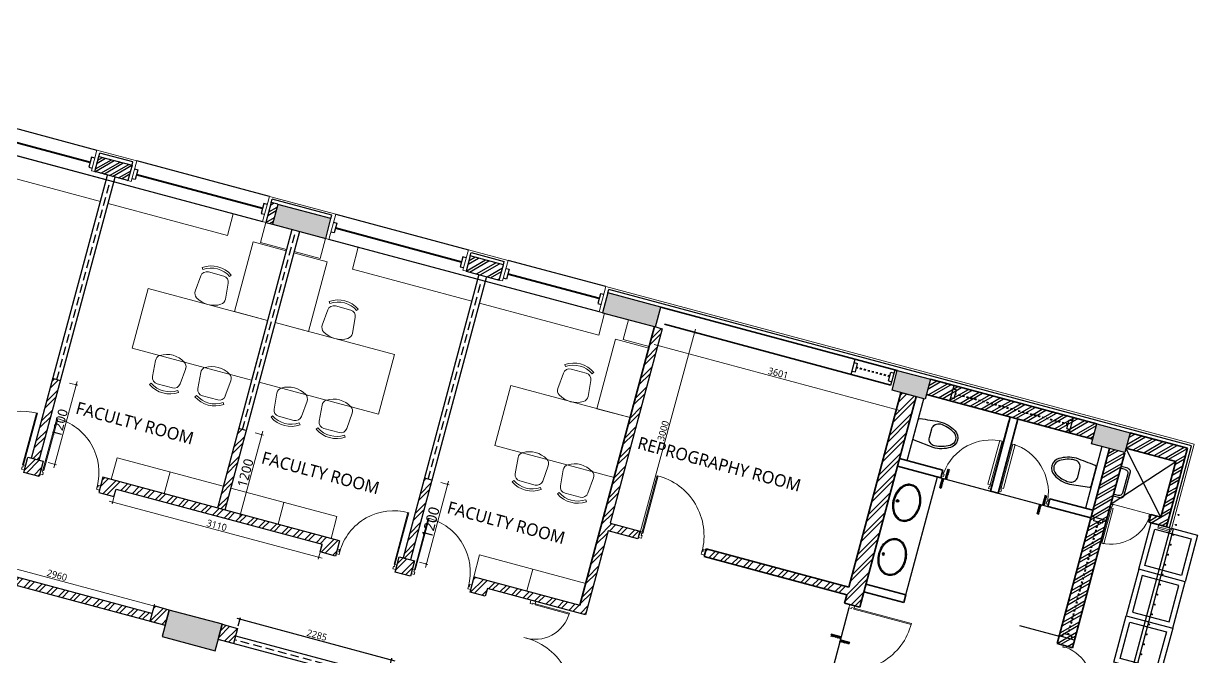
# Model space of a CAD drawing. Header units: millimetres. Extents: x 897770 to 1185420, y -692043 to -233237.
# Drawn here: x 946001 to 963102, y -591723 to -582507 of the extents above; entities that cross this region are included whole.
import ezdxf

# ---------------------------------------------------------------- set-up
doc = ezdxf.new("R2010")
doc.units = ezdxf.units.MM
doc.header["$MEASUREMENT"] = 0
doc.header["$PDMODE"] = 67
doc.linetypes.add('Dash', pattern=[6, 3, -3])
doc.linetypes.add('HIDDEN', pattern=[0.375, 0.25, -0.125])
doc.layers.get('Defpoints').update_dxf_attribs({"color": 6})
for name, color, linetype, lineweight in [('A-Detail Lines', 8, 'Continuous', 25), ('A-Door', 4, 'Continuous', 9), ('A-Wall Sec', 1, 'Continuous', 30), ('A-WIN', 5, 'Continuous', 25), ('Dim', 254, 'Continuous', 13), ('ele l', 6, 'Continuous', 15), ('Fire pipe', 80, 'Continuous', 15), ('FLOOR', 41, 'Continuous', 5), ('frntr', 32, 'Continuous', 13), ('I-Furniture', 34, 'Continuous', 13), ('P-SANR-FIXT', 6, 'Continuous', 9), ('S-Concrete', 40, 'Continuous', 30), ('ST CLADDING PLAN', 6, 'Continuous', 9), ('text', 7, 'Continuous', 5)]:
    doc.layers.add(name, color=color, linetype=linetype, lineweight=lineweight)
for name, color, linetype in [('A-Ele 10', 3, 'Continuous'), ('A-Elevation', 4, 'Continuous'), ('A-Sanitory', 8, 'Continuous'), ('A-Steps', 3, 'Continuous'), ('A-Wall Patt', 8, 'Continuous'), ('A-Window', 4, 'Continuous'), ('S-Conc Patt', 9, 'Continuous')]:
    doc.layers.add(name, color=color, linetype=linetype)
doc.styles.get("Standard").update_dxf_attribs({"font": 'trebuc.ttf'})
doc.dimstyles.new('IIITD_WD_M @ 50', dxfattribs={"dimscale": 50, "dimtxt": 2, "dimasz": 0.5, "dimexe": 0.5, "dimexo": 0.25, "dimgap": 0.3, "dimtad": 1, "dimdec": 0, "dimrnd": 1, "dimzin": 0, "dimdsep": 46, "dimtxsty": 'Standard', "dimblk": 'ARCHTICK', "dimcen": 0.2, "dimdle": 1, "dimclrd": 8, "dimclre": 9, "dimadec": 0, "dimazin": 0, "dimtfac": 1, "dimtdec": 0, "dimtofl": 0, "dimtmove": 0, "dimatfit": 0, "dimfxl": 1, "dimtolj": 1, "dimtzin": 0, "dimlwd": -1, "dimlwe": -1, "dimarcsym": 0})
pattern_1 = [(45, (-7e-06, -78953.36), (-106.066017, 106.066017), []), (45, (70.71, -78953.36), (-106.066017, 106.066017), [])]
pattern_2 = [(45, (323.28, -150075.46), (-106.066017, 106.066017), []), (45, (394, -150075.46), (-106.066017, 106.066017), [])]

# ---------------------------------------------------------------- blocks, each defined once
blk = doc.blocks.new('t4ww4tw3')
at = {"layer": 'S-Conc Patt'}
h = blk.add_hatch(color=256, dxfattribs=at)
h.dxf.hatch_style = 1
h.paths.add_polyline_path([(799708, -506187), (799630, -506477), (800403, -506684), (800480, -506394)])
h = blk.add_hatch(color=256, dxfattribs=at)
h.dxf.hatch_style = 1
h.paths.add_polyline_path([(804513, -507474), (804435, -507764), (805208, -507971), (805286, -507682)])
for points in [[(809135, -509023), (809212, -508734), (808729, -508604), (808652, -508894)], [(812042, -509802), (812120, -509513), (811637, -509383), (811559, -509673)]]:
    blk.add_hatch(color=256, dxfattribs=at).paths.add_polyline_path(points)
h = blk.add_hatch(color=256, dxfattribs=at)
h.dxf.hatch_style = 1
h.paths.add_polyline_path([(798898, -512300), (798125, -512093), (798021, -512480), (798794, -512687), (798794, -512687)])
at = {"layer": 'S-Concrete', "elevation": 0}
for points in [[(800403, -506684), (800480, -506394), (799708, -506187), (799630, -506477)], [(798794, -512687), (798898, -512300), (798125, -512093), (798021, -512480)]]:
    blk.add_lwpolyline(points, close=True, dxfattribs=at)
at = {"layer": 'S-Concrete'}
for points in [[(805208, -507971), (805286, -507682), (804513, -507474), (804435, -507764)], [(808652, -508894), (808729, -508604), (809212, -508734), (809135, -509023)], [(811559, -509673), (811637, -509383), (812120, -509513), (812042, -509802)]]:
    blk.add_lwpolyline(points, close=True, dxfattribs=at)
blk = doc.blocks.new('ERGTERGER')
at = {"layer": 'A-Window'}
for p, q in [((958058, -359462, 0), (958117, -359240, 0)), ((958070, -359414, 0), (958119, -359427, 0)), ((958104, -359288, 0), (958152, -359301, 0)), ((958119, -359427, 0), (958152, -359301, 0)), ((958602, -359556, 0), (958635, -359430, 0)), ((958635, -359430, 0), (958684, -359443, 0)), ((958637, -359617, 0), (958697, -359395, 0)), ((958602, -359556, 0), (958650, -359569, 0))]:
    blk.add_line(p, q, dxfattribs=at)
at = {"layer": 'A-Window', "color": 2, "linetype": 'Dash', "lineweight": 40, "ltscale": 10}
blk.add_line((958619, -359493, 0), (958136, -359364, 0), dxfattribs=at)
blk = doc.blocks.new('VENT IIITD ACAD 1900')
at = {"layer": 'A-Window'}
for p, q in [((955419, -358755, 0), (955479, -358533, 0)), ((955466, -358581, 0), (955514, -358594, 0)), ((955481, -358720, 0), (955514, -358594, 0)), ((955432, -358707, 0), (955481, -358720, 0)), ((957123, -359160, 0), (957156, -359034, 0)), ((957156, -359034, 0), (957205, -359047, 0)), ((957158, -359221, 0), (957218, -358999, 0)), ((957123, -359160, 0), (957171, -359173, 0))]:
    blk.add_line(p, q, dxfattribs=at)
at = {"layer": 'A-Window', "color": 2, "linetype": 'Dash', "lineweight": 40, "ltscale": 10}
blk.add_line((957140, -359097, 0), (955497, -358657, 0), dxfattribs=at)
blk = doc.blocks.new('ERGEWGRWR')
at = {"layer": 'A-Wall Patt'}
h = blk.add_hatch(dxfattribs=at)
h.set_pattern_fill('ANSI32', color=256, scale=250, style=0)
h.set_pattern_definition([(45, (5600, 500), (-66.291261, 66.291261), []), (45, (5644.19, 500), (-66.291261, 66.291261), [])])
h.paths.add_polyline_path([(918968, -353681), (918968, -353911), (919468, -353911), (919468, -353681)])
at = {"layer": 'A-Detail Lines'}
for p, q in [((919468, -353631, 0), (918968, -353631, 0)), ((918968, -353681, 0), (918968, -353631, 0)), ((919468, -353681, 0), (919468, -353631, 0))]:
    blk.add_line(p, q, dxfattribs=at)
at = {"layer": 'A-Wall Sec', "elevation": 0}
blk.add_lwpolyline([(918968, -353911), (918968, -353681), (919468, -353681), (919468, -353911)], close=True, dxfattribs=at)
blk.add_lwpolyline([(918968, -353911), (918968, -353681), (919468, -353681), (919468, -353911)], close=True, dxfattribs=at)
at = {"layer": 'A-WIN', "color": 2, "lineweight": 40}
blk.add_line((921468, -353796), (919568, -353796, 0), dxfattribs=at)
at = {"layer": 'A-WIN', "color": 2, "lineweight": 40, "elevation": 0}
blk.add_lwpolyline([(916968, -353796), (918868, -353796)], dxfattribs=at)
blk.add_lwpolyline([(916968, -353796), (918868, -353796)], dxfattribs=at)
at = {"layer": 'A-Window'}
for p, q in [((921518, -353601, 0), (919518, -353601, 0)), ((916918, -353981, 0), (921518, -353981))]:
    blk.add_line(p, q, dxfattribs=at)
at = {"layer": 'A-Window', "elevation": 0}
for points in [[(916918, -353601), (918918, -353601)], [(916918, -353721), (916968, -353721), (916968, -353871), (916918, -353871)], [(918918, -353721), (918868, -353721), (918868, -353871), (918918, -353871)], [(919518, -353721), (919568, -353721), (919568, -353871), (919518, -353871)], [(921518, -353721), (921468, -353721), (921468, -353871), (921518, -353871)]]:
    blk.add_lwpolyline(points, dxfattribs=at)
at = {"layer": 'ST CLADDING PLAN'}
for p, q in [((916918, -353981), (916918, -353601)), ((918918, -353911, 0), (918918, -353601, 0)), ((919518, -353601, 0), (918918, -353601, 0)), ((919518, -353911, 0), (919518, -353601, 0)), ((921518, -353981, 0), (921518, -353601, 0)), ((918918, -353911, 0), (918968, -353911, 0)), ((919518, -353911, 0), (919468, -353911, 0)), ((916918, -353981, 0), (916868, -353981)), ((921518, -353981), (921568, -353981))]:
    blk.add_line(p, q, dxfattribs=at)
blk = doc.blocks.new('ERGWERGWRWRG')
at = {"layer": 'A-Wall Patt'}
h = blk.add_hatch(dxfattribs=at)
h.set_pattern_fill('ANSI32', color=256, scale=250, style=0)
h.set_pattern_definition([(45, (2e-08, 500), (-66.291261, 66.291261), []), (45, (44.19, 500), (-66.291261, 66.291261), [])])
h.paths.add_polyline_path([(913368, -353681), (913368, -353911), (913868, -353911), (913868, -353681)])
at = {"layer": 'A-Detail Lines'}
for p, q in [((913868, -353631, 0), (913368, -353631, 0)), ((913368, -353681, 0), (913368, -353631, 0)), ((913868, -353681, 0), (913868, -353631, 0))]:
    blk.add_line(p, q, dxfattribs=at)
at = {"layer": 'A-Wall Sec', "elevation": 0}
blk.add_lwpolyline([(913368, -353911), (913368, -353681), (913868, -353681), (913868, -353911)], close=True, dxfattribs=at)
blk.add_lwpolyline([(913368, -353911), (913368, -353681), (913868, -353681), (913868, -353911)], close=True, dxfattribs=at)
at = {"layer": 'A-WIN', "color": 2, "lineweight": 40}
blk.add_line((915868, -353796), (913968, -353796, 0), dxfattribs=at)
at = {"layer": 'A-WIN', "color": 2, "lineweight": 40, "elevation": 0}
blk.add_lwpolyline([(911893, -353796), (913268, -353796)], dxfattribs=at)
blk.add_lwpolyline([(911893, -353796), (913268, -353796)], dxfattribs=at)
at = {"layer": 'A-Window'}
for p, q in [((915918, -353601, 0), (913918, -353601, 0)), ((911843, -353981, 0), (915918, -353981))]:
    blk.add_line(p, q, dxfattribs=at)
at = {"layer": 'A-Window', "elevation": 0}
for points in [[(911843, -353601), (913318, -353601)], [(911843, -353721), (911893, -353721), (911893, -353871), (911843, -353871)], [(913318, -353721), (913268, -353721), (913268, -353871), (913318, -353871)], [(913918, -353721), (913968, -353721), (913968, -353871), (913918, -353871)], [(915918, -353721), (915868, -353721), (915868, -353871), (915918, -353871)]]:
    blk.add_lwpolyline(points, dxfattribs=at)
at = {"layer": 'ST CLADDING PLAN'}
for p, q in [((911843, -353981), (911843, -353601)), ((913318, -353911, 0), (913318, -353601, 0)), ((913918, -353601, 0), (913318, -353601, 0)), ((913918, -353911, 0), (913918, -353601, 0)), ((915918, -353981, 0), (915918, -353601, 0)), ((913318, -353911, 0), (913368, -353911, 0)), ((913918, -353911, 0), (913868, -353911, 0)), ((911843, -353981, 0), (911793, -353981)), ((915918, -353981), (915968, -353981))]:
    blk.add_line(p, q, dxfattribs=at)
blk = doc.blocks.new('DFADWFSA')
at = {"layer": 'A-Wall Patt'}
h = blk.add_hatch(dxfattribs=at)
h.set_pattern_fill('ANSI32', color=256, scale=300, angle=345, style=0)
h.paths.add_polyline_path([(952992, -357866), (952932, -358089), (952449, -357959), (952509, -357737)])
at = {"layer": 'A-Detail Lines'}
for p, q in [((952509, -357737, 0), (952522, -357689, 0)), ((952522, -357689, 0), (953005, -357818, 0)), ((952992, -357866, 0), (953005, -357818, 0))]:
    blk.add_line(p, q, dxfattribs=at)
at = {"layer": 'A-Wall Sec', "elevation": 0}
blk.add_lwpolyline([(952932, -358089), (952992, -357866), (952509, -357737), (952449, -357959)], close=True, dxfattribs=at)
blk.add_lwpolyline([(952932, -358089), (952992, -357866), (952509, -357737), (952449, -357959)], close=True, dxfattribs=at)
at = {"layer": 'A-WIN', "color": 2, "lineweight": 40}
blk.add_line((950547, -357330, 0), (952382, -357822, 0), dxfattribs=at)
at = {"layer": 'A-WIN', "color": 2, "lineweight": 40, "elevation": 0}
blk.add_lwpolyline([(954387, -358359), (953058, -358003)], dxfattribs=at)
blk.add_lwpolyline([(954387, -358359), (953058, -358003)], dxfattribs=at)
at = {"layer": 'A-Window'}
for p, q in [((950549, -357129, 0), (952481, -357647, 0)), ((954387, -358551, 0), (950451, -357496, 0))]:
    blk.add_line(p, q, dxfattribs=at)
at = {"layer": 'A-Window', "elevation": 0}
for points in [[(950518, -357245), (950566, -357258), (950528, -357403), (950479, -357390)], [(952450, -357763), (952402, -357750), (952363, -357895), (952411, -357908)], [(954485, -358184), (953061, -357802)], [(953030, -357918), (953078, -357931), (953039, -358076), (952991, -358063)], [(954454, -358300), (954406, -358287), (954367, -358432), (954416, -358445)]]:
    blk.add_lwpolyline(points, dxfattribs=at)
at = {"layer": 'ST CLADDING PLAN'}
for p, q in [((950451, -357496, 0), (950549, -357129, 0)), ((950451, -357496, 0), (950403, -357483, 0)), ((952401, -357946, 0), (952481, -357647, 0)), ((952481, -357647, 0), (953061, -357802, 0)), ((952980, -358101, 0), (953061, -357802, 0)), ((952401, -357946, 0), (952449, -357959, 0)), ((952980, -358101, 0), (952932, -358089, 0)), ((954387, -358551, 0), (954485, -358184, 0)), ((954387, -358551, 0), (954435, -358564, 0))]:
    blk.add_line(p, q, dxfattribs=at)
blk = doc.blocks.new('EWRGWHGWR')
at = {"layer": 'A-Door'}
for name, rotation in [('ERGWERGWRWRG', 344.9999999774988), ('ERGEWGRWR', 344.9999999829265)]:
    blk.add_blockref(name, (150984, 223188, 0), dxfattribs=dict(at, rotation=rotation))
blk.add_blockref('DFADWFSA', (0, 0), dxfattribs=at)
blk = doc.blocks.new('ddfdfdf')
at = {"layer": 'A-Wall Patt'}
h = blk.add_hatch(dxfattribs=at)
h.set_pattern_fill('ANSI32', color=256, scale=300, angle=345, style=0)
h.set_pattern_definition([(30, (3475.94, 12972.38), (-56.25, 97.427858), []), (30, (3527.17, 12958.66), (-56.25, 97.427858), [])])
h.paths.add_polyline_path([(949708, -356986), (949611, -356960), (949533, -357250), (949630, -357276)])
for p, q in [((949611, -356960, 0), (949624, -356912, 0)), ((950493, -357145, 0), (949624, -356912, 0)), ((950480, -357193, 0), (950493, -357145, 0)), ((954513, -358274), (954526, -358226, 0)), ((963016, -360501, 0), (954526, -358226, 0)), ((962696, -361696, 0), (963016, -360501, 0)), ((962648, -361683, 0), (962696, -361696, 0))]:
    blk.add_line(p, q, dxfattribs=at)
at = {"layer": 'A-Wall Sec'}
for p, q in [((949611, -356960, 0), (949533, -357250, 0)), ((949708, -356986, 0), (949611, -356960, 0)), ((949533, -357250, 0), (949630, -357276, 0))]:
    blk.add_line(p, q, dxfattribs=at)
at = {"layer": 'ST CLADDING PLAN'}
for p, q in [((950549, -357129, 0), (949583, -356870, 0)), ((963053, -360479, 0), (954485, -358184, 0)), ((962717, -361732, 0), (963053, -360479, 0)), ((962529, -361682, 0), (962537, -361653, 0)), ((962529, -361682, 0), (962717, -361732, 0))]:
    blk.add_line(p, q, dxfattribs=at)
at = {"layer": 'A-Door'}
blk.add_blockref('EWRGWHGWR', (0, 0), dxfattribs=at)
at = {"layer": 'A-Window', "ltscale": 5}
for name, p in [('ERGTERGER', (-1, 0)), ('VENT IIITD ACAD 1900', (4076, -1092, 0))]:
    blk.add_blockref(name, p, dxfattribs=at)
at = {"layer": 'A-Window', "ltscale": 5, "rotation": 90}
blk.add_blockref('VENT IIITD ACAD 1900', (602556, -1318749), dxfattribs=at)
blk = doc.blocks.new('Flush - 750 x 2100 mm-11-03_ff')
at = {"layer": 'A-Door'}
blk.add_arc((360, 24), 734, 185.7462, 267.6231, dxfattribs=at)
at = {"layer": 'ele l'}
for p, q in [((-395, 6), (-360, 6)), ((-395, 6), (-395, -50)), ((-360, 6), (-360, -24)), ((320, 6), (320, -24)), ((355, 6), (320, 6)), ((355, 6), (355, -50)), ((-395, -50), (-370, -50)), ((-370, -24), (-360, -24)), ((-370, -50), (-370, -24)), ((330, -50), (295, -50)), ((295, -710), (295, -50)), ((330, -24), (320, -24)), ((330, -50), (330, -24)), ((330, -50), (330, -710)), ((355, -50), (330, -50)), ((330, -710), (295, -710))]:
    blk.add_line(p, q, dxfattribs=at)
blk = doc.blocks.new('basin2')
for points in [[(278, -206, 0.12976), (261, -133, 0.106426), (201, -63, 0.084431), (116, -18, 0.073534), (7, 0, 0.073534), (-102, -14, 0.084431), (-188, -55, 0.106426), (-251, -122, 0.12976), (-272, -195, 0.12976), (-254, -269, 0.106426), (-194, -339, 0.084431), (-109, -383, 0.073534), (-1, -402, 0.073534), (108, -388, 0.084431), (195, -347, 0.106426), (258, -279, 0.12976)], [(263, -201, 0.119977), (247, -140, 0.106426), (192, -75, 0.084431), (111, -33, 0.073534), (7, -15, 0.073534), (-97, -28, 0.084431), (-180, -67, 0.106426), (-238, -130, 0.12976), (-257, -196, 0.009633), (-257, -201, 0.119977), (-240, -262, 0.106426), (-185, -327, 0.084431), (-104, -369, 0.073534), (0, -387, 0.073534), (104, -373, 0.084431), (187, -334, 0.106426), (245, -272, 0.12976), (263, -206, 0.009633)]]:
    blk.add_lwpolyline(points, format="xyb", close=True)
for radius in [17.8, 12.2]:
    blk.add_circle((-4, -64), radius)
blk = doc.blocks.new('weweewwer')
at = {"layer": 'A-Detail Lines'}
for p, q in [((958916, -372539, 0), (958848, -372521, 0)), ((958953, -372518, 0), (958856, -372492, 0)), ((958876, -372881, 0), (958951, -372600, 0)), ((958897, -372917, 0), (958988, -372579, 0)), ((958836, -372953, 0), (958740, -372927, 0)), ((958815, -372916, 0), (958747, -372898, 0))]:
    blk.add_line(p, q, dxfattribs=at)
for centre, start, end in [((958903, -372588, 0), 345, 75), ((958940, -372566, 0), 345, 75), ((958828, -372868, 0), 255, 345), ((958849, -372904, 0), 255, 345)]:
    blk.add_arc(centre, 50, start, end, dxfattribs=at)
blk = doc.blocks.new('trhedhyjeyrthe5654')
blk.add_line((959558, -373861, 0), (959569, -373863, 0))
blk.add_circle((959576, -373865, 0), 6.97)
blk = doc.blocks.new('ABL_Door_S - 1000 x 2100-11-3 Second Floor Lvl')
at = {"layer": 'A-Door'}
blk.add_arc((-450, -2.5), 900, 269.04503, 0, dxfattribs=at)
at = {"layer": 'ele l'}
for p, q in [((-500, 37.5), (-450, 37.5)), ((-500, -37.5), (-500, 37.5)), ((-450, 37.5), (-450, -2.5)), ((450, 37.5), (450, -2.5)), ((500, 37.5), (450, 37.5)), ((500, -37.5), (500, 37.5)), ((-500, -37.5), (-465, -37.5)), ((-465, -2.5), (-450, -2.5)), ((-465, -37.5), (-465, -2.5)), ((-465, -37.5), (-465, -902.4)), ((-450, -37.5), (-465, -37.5)), ((-450, -37.5), (-450, -902.5)), ((465, -2.5), (450, -2.5)), ((465, -37.5), (465, -2.5)), ((500, -37.5), (465, -37.5))]:
    blk.add_line(p, q, dxfattribs=at)
blk = doc.blocks.new('toilets with planters')
at = {"layer": 'A-Detail Lines'}
h = blk.add_hatch(dxfattribs=at)
h.set_pattern_fill('ANSI31', color=256, scale=100, angle=75, style=0)
h.set_pattern_definition([(210, (991390.4, -360503.318), (-6.25, 10.8253175), [])])
h.paths.add_polyline_path([(959426, -360983), (959464, -360841), (959493, -360849), (959455, -360991)])
h.paths.add_polyline_path([(959344, -361113), (959382, -360971), (959411, -360979), (959373, -361121)])
h = blk.add_hatch(dxfattribs=at)
h.set_pattern_fill('ANSI31', color=256, scale=100, angle=75, style=0)
h.set_pattern_definition([(210, (992809.904, -360883.673), (-6.25, 10.8253175), [])])
h.paths.add_polyline_path([(960846, -361363), (960884, -361221), (960912, -361229), (960874, -361371)])
h.paths.add_polyline_path([(960763, -361493), (960801, -361351), (960830, -361359), (960792, -361501)])
h = blk.add_hatch(dxfattribs=at)
h.set_pattern_fill('ANSI31', color=256, scale=100, angle=345, style=0)
h.set_pattern_definition([(120, (958377.32, -395292.299), (10.8253175, 6.25), [])])
h.paths.add_polyline_path([(957898, -363328), (958040, -363366), (958032, -363395), (957890, -363357)])
h.paths.add_polyline_path([(957768, -363246), (957910, -363284), (957902, -363313), (957760, -363275)])
at = {"layer": 'A-Wall Patt'}
h = blk.add_hatch(dxfattribs=at)
h.set_pattern_fill('ANSI32', color=256, scale=300, angle=345, style=0)
h.set_pattern_definition([(30, (962490.21, -361585.22), (-56.25, 97.428), []), (30, (962541.44, -361598.95), (-56.25, 97.428), [])])
h.paths.add_polyline_path([(962567, -361542), (962422, -361503), (962419, -361511), (962427, -361513), (962415, -361557), (962408, -361555), (962392, -361614), (962426, -361623), (962426, -361623), (962537, -361653)], flags=17)
h.paths.add_polyline_path([(962955, -360536), (962120, -360312), (962060, -360534), (962785, -360728), (962537, -361653), (962648, -361683)])
h = blk.add_hatch(dxfattribs=at)
h.set_pattern_fill('ANSI32', color=256, scale=300, angle=345, style=0)
h.paths.add_polyline_path([(961220, -364078), (961118, -364050), (961088, -364161), (961171, -364184)])
h.paths.add_polyline_path([(961220, -364078), (961171, -364184), (961730, -364333), (961740, -364217)])
h.paths.add_polyline_path([(961842, -364244), (961740, -364217), (961730, -364333), (961813, -364356)])
h.paths.add_polyline_path([(961118, -364050), (960896, -363991), (960741, -364570), (960963, -364630)])
h.paths.add_polyline_path([(961059, -363382), (961281, -363442), (962042, -360602), (961820, -360542)])
at = {"layer": 'A-Detail Lines'}
for p, q in [((962567, -361542, 0), (962060, -360534, 0)), ((961842, -361348, 0), (962785, -360728, 0)), ((959382, -360971, 0), (959343, -361114, 0)), ((959362, -360966, 0), (960086, -361160, 0)), ((959464, -360841, 0), (959426, -360983, 0)), ((960197, -361189, 0), (960922, -361384, 0)), ((960884, -361221, 0), (960846, -361363, 0)), ((960801, -361351, 0), (960763, -361495, 0)), ((958023, -362859, 0), (957778, -363776, 0)), ((957910, -363284, 0), (957766, -363245, 0)), ((958040, -363366), (957898, -363328))]:
    blk.add_line(p, q, dxfattribs=at)
at = {"layer": 'A-Door'}
blk.add_line((961842, -361348, 0), (962567, -361542, 0), dxfattribs=at)
at = {"layer": 'A-Ele 10'}
for p, q in [((962162, -363727, 0), (962706, -361698)), ((962211, -363740, 0), (962754, -361711))]:
    blk.add_line(p, q, dxfattribs=at)
at = {"layer": 'A-Elevation'}
for p, q in [((958853, -362672), (959313, -360953, 0)), ((960509, -363116, 0), (961089, -363271, 0))]:
    blk.add_line(p, q, dxfattribs=at)
at = {"layer": 'A-Elevation', "elevation": 0}
for points in [[(962725, -361703), (963102, -361804), (962921, -362481), (962245, -362299), (962426, -361623), (962537, -361653)], [(961993, -363681), (961882, -363652), (962063, -362976), (962740, -363157), (962558, -363833), (962182, -363732)]]:
    blk.add_lwpolyline(points, dxfattribs=at)
for points in [[(962479, -361715), (963010, -361857), (962868, -362389), (962336, -362246)], [(962063, -362976), (962740, -363157), (962921, -362481), (962245, -362299)], [(962155, -362923), (962687, -363065), (962829, -362534), (962298, -362391)], [(962116, -363067), (962648, -363210), (962505, -363741), (961974, -363599)]]:
    blk.add_lwpolyline(points, close=True, dxfattribs=at)
at = {"layer": 'A-Sanitory'}
for p, q in [((958875, -360716, 0), (959115, -359818, 0)), ((961709, -360513, 0), (961468, -361411, 0))]:
    blk.add_line(p, q, dxfattribs=at)
at = {"layer": 'A-Sanitory', "linetype": 'ByBlock', "elevation": 0}
for points in [[(959250, -360528), (958976, -360422, -0.384412), (958961, -360392), (959034, -360122, -0.383904), (959062, -360104, -0.001434), (959351, -360151, -0.140641), (959571, -360283, -0.259738), (959605, -360422, -0.259738), (959505, -360525, -0.139471)], [(959198, -360379), (959232, -360254, -0.422961), (959357, -360184, -0.13189), (959549, -360304, -0.259738), (959577, -360415, -0.259738), (959497, -360496, -0.13189), (959271, -360502, -0.422961)], [(961237, -361060), (961527, -361106, 0.384412), (961555, -361087), (961627, -360817, 0.383904), (961611, -360787, 0.001434), (961337, -360684, 0.140641), (961081, -360688, 0.259738), (960982, -360791, 0.259738), (961017, -360930, 0.139471)], [(961357, -360957), (961390, -360832, 0.422961), (961316, -360709, 0.13189), (961090, -360717, 0.259738), (961011, -360799, 0.259738), (961039, -360910, 0.13189), (961232, -361028, 0.422961)]]:
    blk.add_lwpolyline(points, format="xyb", close=True, dxfattribs=at)
at = {"layer": 'A-Sanitory', "linetype": 'ByBlock'}
blk.add_arc((961329, -360707, 0), 25, 69.4783, 75.3572, dxfattribs=at)
at = {"layer": 'A-Wall Patt'}
for p, q in [((962648, -361683, 0), (962696, -361696, 0)), ((962696, -361696, 0), (962648, -361683, 0))]:
    blk.add_line(p, q, dxfattribs=at)
at = {"layer": 'A-Wall Sec', "lineweight": 35}
for p, q in [((960086, -361160, 0), (960375, -360083, 0)), ((960486, -360112, 0), (960197, -361189, 0)), ((960103, -361097, 0), (960356, -360150, 0)), ((962955, -360536, 0), (962120, -360312, 0)), ((961820, -360542, 0), (961059, -363382, 0)), ((961812, -361459, 0), (962042, -360602, 0)), ((962060, -360534, 0), (962785, -360728, 0)), ((962648, -361683, 0), (962955, -360536, 0)), ((958734, -360797, 0), (959362, -360966, 0)), ((959391, -360855, 0), (958763, -360686, 0)), ((962785, -360728, 0), (962567, -361542, 0)), ((959362, -360966, 0), (959391, -360855, 0)), ((960197, -361189, 0), (960086, -361160, 0)), ((960951, -361273, 0), (960922, -361384, 0)), ((961579, -361441, 0), (960951, -361273, 0)), ((960922, -361384, 0), (961549, -361552, 0)), ((961281, -363442, 0), (961812, -361459, 0)), ((962392, -361614, 0), (962422, -361503, 0)), ((962392, -361614, 0), (962648, -361683, 0)), ((962422, -361503, 0), (962567, -361542, 0)), ((962537, -361653, 0), (962648, -361683, 0)), ((962648, -361683, 0), (962537, -361653, 0)), ((962537, -361653, 0), (962648, -361683, 0)), ((958853, -362672), (958273, -362517)), ((958243, -362628), (958823, -362783)), ((958823, -362783), (958853, -362672)), ((961281, -363442), (961059, -363382))]:
    blk.add_line(p, q, dxfattribs=at)
at = {"layer": 'ST CLADDING PLAN'}
for p, q in [((962524, -361701, 0), (962537, -361653, 0)), ((962529, -361682, 0), (962537, -361653, 0)), ((962712, -361752, 0), (962524, -361701, 0)), ((962529, -361682, 0), (962717, -361732, 0))]:
    blk.add_line(p, q, dxfattribs=at)
at = {"layer": 'A-Door', "xscale": -1}
for name, p, rotation in [('Flush - 750 x 2100 mm-11-03_ff', (959752, -361034, 0), 164.999999996444), ('ABL_Door_S - 1000 x 2100-11-3 Second Floor Lvl', (957943, -363303), 75.0000000029736)]:
    blk.add_blockref(name, p, dxfattribs=dict(at, rotation=rotation))
at = {"layer": 'A-Door', "rotation": 165.0000000030025}
blk.add_blockref('Flush - 750 x 2100 mm-11-03_ff', (960549, -361247, 0), dxfattribs=at)
at = {"layer": 'A-Door', "zscale": 0.81}
for p, xscale, yscale, rotation in [((962116, -361435, 0), -0.810000000003619, 0.8099999999980123, 344.999999996331), ((961070, -363716), -0.8099999999999997, 0.8099999999999997, 74.99999999722874)]:
    blk.add_blockref('Flush - 750 x 2100 mm-11-03_ff', p, dxfattribs=dict(at, xscale=xscale, yscale=yscale, rotation=rotation))
at = {"layer": 'A-Sanitory', "rotation": 74.99999999944717}
blk.add_blockref('basin2', (958671, -361283, 0), dxfattribs=at)
at = {"layer": 'A-Sanitory', "xscale": -1, "rotation": 75.00000000056991}
blk.add_blockref('basin2', (958462, -362065, 0), dxfattribs=at)
at = {"layer": 'ele l', "xscale": -1}
for name, p, rotation in [('weweewwer', (-54767, -204395), 149.9999999999397), ('trhedhyjeyrthe5654', (-55123, -205499), 150.0001010879841), ('trhedhyjeyrthe5654', (-55161, -205644), 150.0001010882839), ('trhedhyjeyrthe5654', (-55278, -206078), 150.0001010880276), ('trhedhyjeyrthe5654', (-55317, -206223), 150.0001010903567), ('trhedhyjeyrthe5654', (-55356, -206368), 150.0001010903567), ('trhedhyjeyrthe5654', (-55433, -206658), 150.0001010880276), ('trhedhyjeyrthe5654', (-55472, -206803), 150.0001010880276), ('trhedhyjeyrthe5654', (-55588, -207238), 150.0001010870691)]:
    blk.add_blockref(name, p, dxfattribs=dict(at, rotation=rotation))
at = {"layer": 'ele l'}
for p, rotation in [((3174, 12067), 359.9999948084983), ((3174, 12067), 359.9999948049711), ((3135, 11922), 359.9999948049711), ((2980, 11343), 359.9999948094634), ((2863, 10908), 359.9999948071342), ((2824, 10763), 359.9999948071342), ((2708, 10329), 359.9999948006947), ((2747, 10473), 359.9999948006947)]:
    blk.add_blockref('trhedhyjeyrthe5654', p, dxfattribs=dict(at, rotation=rotation))
blk = doc.blocks.new('Big Door Garbage')
at = {"layer": 'A-Detail Lines', "lineweight": 18}
for centre, radius, start, end in [((-12515, 128703), 515, 270, 3.8969), ((-11085, 128703), 915, 177.8078, 270)]:
    blk.add_arc(centre, radius, start, end, dxfattribs=at)
at = {"layer": 'ele l', "lineweight": 18}
for p, q in [((-12550, 128778), (-12500, 128778)), ((-12550, 128703), (-12550, 128778)), ((-12500, 128778), (-12500, 128738)), ((-11100, 128778), (-11100, 128738)), ((-11050, 128778), (-11100, 128778)), ((-11050, 128703), (-11050, 128778)), ((-12550, 128703), (-12515, 128703)), ((-12515, 128738), (-12500, 128738)), ((-12515, 128703), (-12515, 128738)), ((-12515, 128703), (-12515, 128188)), ((-12499, 128703), (-12515, 128703)), ((-12499, 128703), (-12499, 128188)), ((-11101, 128703), (-11101, 127788)), ((-11101, 128703), (-11085, 128703)), ((-11085, 128738), (-11100, 128738)), ((-11085, 128703), (-11085, 128738)), ((-11050, 128703), (-11085, 128703)), ((-11085, 128703), (-11085, 127788))]:
    blk.add_line(p, q, dxfattribs=at)
blk = doc.blocks.new('chair1')
at = {"layer": 'frntr'}
for p, q in [((-320, 228), (-84, 207)), ((16, 201), (42, 219)), ((1, 115), (1, -115)), ((-320, -228), (-84, -207)), ((16, -201), (42, -219))]:
    blk.add_line(p, q, dxfattribs=at)
for centre, radius, start, end in [((-108, 0), 351, 148.407, 211.593), ((-328, 135), 92.9, 85.0303, 148.407), ((-92, 115), 92.9, 0, 85.0303), ((-278, 0), 356, 325.6197, 34.3803), ((-278, 0), 387, 325.6197, 34.3803), ((-92, -115), 92.9, 274.9697, 0), ((-328, -135), 92.9, 211.593, 274.9697)]:
    blk.add_arc(centre, radius, start, end, dxfattribs=at)
blk = doc.blocks.new('_ArchTick')
at = {"color": 0, "linetype": 'ByBlock', "const_width": 0.15}
blk.add_lwpolyline([(-0.5, -0.5), (0.5, 0.5)], dxfattribs=at)
blk = doc.blocks.new('*D1140')
at = {"layer": 'Defpoints', "color": 0, "transparency": 16777216}
for p in [(949247, -588432, 0), (949473, -588493), (948936, -589591, 0)]:
    blk.add_point(p, dxfattribs=at)
at = {"layer": 'Dim', "color": 8, "transparency": 16777216}
blk.add_line((949150, -589700), (949486, -588444), dxfattribs=at)
at = {"layer": 'Dim', "color": 9, "transparency": 16777216}
for p, q in [((949377, -588467), (949498, -588499)), ((949066, -589626), (949187, -589658))]:
    blk.add_line(p, q, dxfattribs=at)
at = {"layer": 'Dim', "color": 8, "transparency": 16777216, "xscale": 25, "yscale": 25, "zscale": 25}
for p, rotation in [((949473, -588493), 74.99999659108427), ((949163, -589652), 254.9999965910843)]:
    blk.add_blockref('_ArchTick', p, dxfattribs=dict(at, rotation=rotation))
at = {"layer": 'Dim', "color": 0, "transparency": 16777216, "insert": (949235, -589050), "char_height": 140, "attachment_point": 5, "rotation": 75}
blk.add_mtext('\\A1;1200', dxfattribs=at)
blk = doc.blocks.new('*D1141')
at = {"layer": 'Defpoints', "color": 0, "transparency": 16777216}
for p in [(946542, -587707, 0), (946769, -587768), (946232, -588866, 0)]:
    blk.add_point(p, dxfattribs=at)
at = {"layer": 'Dim', "color": 8, "transparency": 16777216}
blk.add_line((946446, -588975), (946782, -587720), dxfattribs=at)
at = {"layer": 'Dim', "color": 9, "transparency": 16777216}
for p, q in [((946673, -587742), (946793, -587774)), ((946362, -588901), (946483, -588933))]:
    blk.add_line(p, q, dxfattribs=at)
at = {"layer": 'Dim', "color": 8, "transparency": 16777216, "xscale": 25, "yscale": 25, "zscale": 25}
for p, rotation in [((946769, -587768), 74.99999659108427), ((946459, -588927), 254.9999965910843)]:
    blk.add_blockref('_ArchTick', p, dxfattribs=dict(at, rotation=rotation))
at = {"layer": 'Dim', "color": 0, "transparency": 16777216, "insert": (946531, -588325), "char_height": 140, "attachment_point": 5, "rotation": 75}
blk.add_mtext('\\A1;1200', dxfattribs=at)
blk = doc.blocks.new('*D1144')
at = {"layer": 'Defpoints', "color": 0, "transparency": 16777216}
for p in [(951952, -589157, 0), (952178, -589217), (951641, -590316, 0)]:
    blk.add_point(p, dxfattribs=at)
at = {"layer": 'Dim', "color": 8, "transparency": 16777216}
blk.add_line((951855, -590425), (952191, -589169), dxfattribs=at)
at = {"layer": 'Dim', "color": 9, "transparency": 16777216}
for p, q in [((952082, -589191), (952203, -589224)), ((951771, -590351), (951892, -590383))]:
    blk.add_line(p, q, dxfattribs=at)
at = {"layer": 'Dim', "color": 8, "transparency": 16777216, "xscale": 25, "yscale": 25, "zscale": 25}
for p, rotation in [((952178, -589217), 74.99999659108427), ((951868, -590376), 254.9999965910843)]:
    blk.add_blockref('_ArchTick', p, dxfattribs=dict(at, rotation=rotation))
at = {"layer": 'Dim', "color": 0, "transparency": 16777216, "insert": (951932, -589773), "char_height": 100, "attachment_point": 5, "rotation": 75}
blk.add_mtext('\\A1;{\\H1.5556x;1200}', dxfattribs=at)
blk = doc.blocks.new('*D1152')
at = {"color": 9, "transparency": 16777216}
for p, q in [((949130, -591276), (949162, -591156)), ((951337, -591868), (951369, -591747))]:
    blk.add_line(p, q, dxfattribs=at)
at = {"color": 8, "transparency": 16777216}
blk.add_line((949107, -591167), (951411, -591784), dxfattribs=at)
at = {"layer": 'Defpoints', "color": 0, "transparency": 16777216}
for p in [(949090, -591424, 0), (951363, -591771), (951297, -592016)]:
    blk.add_point(p, dxfattribs=at)
at = {"color": 8, "transparency": 16777216, "xscale": 25, "yscale": 25, "zscale": 25}
for p, rotation in [((949156, -591180), 164.999994907965), ((951363, -591771), 344.9999949079649)]:
    blk.add_blockref('_ArchTick', p, dxfattribs=dict(at, rotation=rotation))
at = {"color": 0, "transparency": 16777216, "insert": (950276, -591412), "char_height": 100, "attachment_point": 5, "rotation": 345}
blk.add_mtext('\\A1;2285', dxfattribs=at)
blk = doc.blocks.new('*D2156')
at = {"layer": 'Defpoints', "color": 0, "transparency": 16777216}
for p in [(947349, -589285, 0), (950353, -590090, 0), (950302, -590279)]:
    blk.add_point(p, dxfattribs=at)
at = {"layer": 'P-SANR-FIXT', "color": 9, "transparency": 16777216}
for p, q in [((947346, -589297), (947292, -589499)), ((950350, -590102), (950296, -590304))]:
    blk.add_line(p, q, dxfattribs=at)
at = {"layer": 'P-SANR-FIXT', "color": 8, "transparency": 16777216}
blk.add_line((947250, -589462), (950351, -590292), dxfattribs=at)
at = {"layer": 'P-SANR-FIXT', "color": 8, "transparency": 16777216, "xscale": 25, "yscale": 25, "zscale": 25}
for p, rotation in [((947298, -589475), 164.9999965910747), ((950302, -590279), 344.9999965910747)]:
    blk.add_blockref('_ArchTick', p, dxfattribs=dict(at, rotation=rotation))
at = {"layer": 'P-SANR-FIXT', "color": 0, "transparency": 16777216, "insert": (948817, -589813), "char_height": 100, "attachment_point": 5, "rotation": 345}
blk.add_mtext('\\A1;3110', dxfattribs=at)
blk = doc.blocks.new('*D2157')
at = {"layer": 'Defpoints', "color": 0, "transparency": 16777216}
for p in [(945014, -590332, 0), (947903, -590987), (947873, -591098, 0)]:
    blk.add_point(p, dxfattribs=at)
at = {"layer": 'P-SANR-FIXT', "color": 8, "transparency": 16777216}
blk.add_line((944995, -590208), (947951, -591000), dxfattribs=at)
at = {"layer": 'P-SANR-FIXT', "color": 9, "transparency": 16777216}
for p, q in [((945017, -590320), (945050, -590197)), ((947876, -591086), (947909, -590963))]:
    blk.add_line(p, q, dxfattribs=at)
at = {"layer": 'P-SANR-FIXT', "color": 8, "transparency": 16777216, "xscale": 25, "yscale": 25, "zscale": 25}
for p, rotation in [((945044, -590221), 164.9999949939941), ((947903, -590987), 344.9999949939941)]:
    blk.add_blockref('_ArchTick', p, dxfattribs=dict(at, rotation=rotation))
at = {"layer": 'P-SANR-FIXT', "color": 0, "transparency": 16777216, "insert": (946490, -590540), "char_height": 100, "attachment_point": 5, "rotation": 345}
blk.add_mtext('\\A1;2960', dxfattribs=at)
blk = doc.blocks.new('*D2679')
at = {"layer": 'Defpoints', "color": 0, "transparency": 16777216}
for p in [(955304, -586950, 0), (958782, -587882, 0), (958716, -588128)]:
    blk.add_point(p, dxfattribs=at)
at = {"layer": 'P-SANR-FIXT', "color": 8, "transparency": 16777216}
blk.add_line((955190, -587183), (958765, -588141), dxfattribs=at)
at = {"layer": 'P-SANR-FIXT', "color": 9, "transparency": 16777216}
for p, q in [((955264, -587099), (955232, -587220)), ((958742, -588031), (958710, -588152))]:
    blk.add_line(p, q, dxfattribs=at)
at = {"layer": 'P-SANR-FIXT', "color": 8, "transparency": 16777216, "xscale": 25, "yscale": 25, "zscale": 25}
for p, rotation in [((955238, -587196), 165.0001567779458), ((958716, -588128), 345.0001567779458)]:
    blk.add_blockref('_ArchTick', p, dxfattribs=dict(at, rotation=rotation))
at = {"layer": 'P-SANR-FIXT', "color": 0, "transparency": 16777216, "insert": (956994, -587598), "char_height": 100, "attachment_point": 5, "rotation": 345.0002}
blk.add_mtext('\\A1;3601', dxfattribs=at)
blk = doc.blocks.new('*D2680')
at = {"layer": 'Defpoints', "color": 0, "transparency": 16777216}
for p in [(955337, -586887, 0), (954546, -589781, 0), (954987, -589901)]:
    blk.add_point(p, dxfattribs=at)
at = {"layer": 'P-SANR-FIXT', "color": 8, "transparency": 16777216}
blk.add_line((955792, -586959), (954974, -589950), dxfattribs=at)
at = {"layer": 'P-SANR-FIXT', "color": 9, "transparency": 16777216}
for p, q in [((955682, -586981), (955803, -587014)), ((954891, -589875), (955011, -589908))]:
    blk.add_line(p, q, dxfattribs=at)
at = {"layer": 'P-SANR-FIXT', "color": 8, "transparency": 16777216, "xscale": 25, "yscale": 25, "zscale": 25}
for p, rotation in [((955779, -587008), 74.70174372736051), ((954987, -589901), 254.7017437273605)]:
    blk.add_blockref('_ArchTick', p, dxfattribs=dict(at, rotation=rotation))
at = {"layer": 'P-SANR-FIXT', "color": 0, "transparency": 16777216, "insert": (955319, -588437), "char_height": 100, "attachment_point": 5, "rotation": 74.7017}
blk.add_mtext('\\A1;3000', dxfattribs=at)

msp = doc.modelspace()

# ---------------------------------------------------------------- hatches: boundary and pattern name
at = {"layer": 'A-Wall Patt'}
h = msp.add_hatch(dxfattribs=at)
h.set_pattern_fill('ANSI32', color=256, scale=400, style=0)
h.set_pattern_definition(pattern_1)
h.paths.add_polyline_path([(955193, -586920.6), (955304.1, -586950.4), (954545.7, -589780.6), (954980.4, -589897), (954950.6, -590008.1), (954516, -589891.6), (954187.6, -591117.3), (952758.3, -590734.3), (952728.5, -590845.4), (952506.4, -590785.9), (952565.9, -590563.7), (954106.2, -590976.4)])
h = msp.add_hatch(dxfattribs=at)
h.set_pattern_fill('ANSI32', color=256, scale=400, style=0)
h.set_pattern_definition(pattern_2)
h.paths.add_polyline_path([(946541.7, -587709.8), (946430.6, -587680.1), (946120.7, -588836.8), (946231.8, -588866.6)])
h = msp.add_hatch(dxfattribs=at)
h.set_pattern_fill('ANSI32', color=256, scale=300, angle=345, style=0)
h.set_pattern_definition([(30, (-7e-06, -78953.36), (-56.25, 97.427858), []), (30, (51.23, -78967.09), (-56.25, 97.427858), [])])
h.paths.add_polyline_path([(959212.2, -587687), (959152.7, -587909.2), (961577.2, -588558.8), (961636.7, -588336.6)])
h = msp.add_hatch(dxfattribs=at)
h.set_pattern_fill('ANSI32', color=256, scale=400, style=0)
h.set_pattern_definition(pattern_1)
h.paths.add_polyline_path([(958733.7, -588951.2), (959004.2, -587941.8), (958782, -587882.3), (958023.7, -590712.5), (955946.3, -590155.8), (955916.6, -590266.9), (957993.9, -590823.6), (957961.5, -590944.3), (958183.7, -591003.8)])
h = msp.add_hatch(dxfattribs=at)
h.set_pattern_fill('ANSI32', color=256, scale=400, style=0)
h.set_pattern_definition(pattern_2)
h.paths.add_polyline_path([(949246.7, -588432), (949135.6, -588402.3), (948825.1, -589561.4), (948936.1, -589591.1)])
h = msp.add_hatch(dxfattribs=at)
h.set_pattern_fill('ANSI32', color=256, scale=400, style=0)
h.set_pattern_definition(pattern_1)
h.paths.add_polyline_path([(946287.4, -588881.5), (946065.2, -588821.9), (946005.7, -589044), (946227.9, -589103.5)])
h = msp.add_hatch(dxfattribs=at)
h.set_pattern_fill('ANSI32', color=256, scale=400, style=0)
h.set_pattern_definition(pattern_1)
h.paths.add_polyline_path([(947156.7, -589114.3), (947097.2, -589336.6), (947319.3, -589396.1), (947349.1, -589284.9), (950353.1, -590089.9), (950323.4, -590200.9), (950545.5, -590260.5), (950605.1, -590038.3)])
h = msp.add_hatch(dxfattribs=at)
h.set_pattern_fill('ANSI32', color=256, scale=400, style=0)
h.set_pattern_definition(pattern_2)
h.paths.add_polyline_path([(951952.2, -589154.4), (951841.1, -589124.7), (951529.9, -590286.1), (951641, -590315.9)])
h = msp.add_hatch(dxfattribs=at)
h.set_pattern_fill('ANSI32', color=256, scale=400, style=0)
h.set_pattern_definition(pattern_1)
h.paths.add_polyline_path([(951696.6, -590330.8), (951474.4, -590271.2), (951414.9, -590493.3), (951637.1, -590552.9)])
h = msp.add_hatch(dxfattribs=at)
h.set_pattern_fill('ANSI32', color=256, scale=400, style=0)
h.set_pattern_definition(pattern_1)
h.paths.add_polyline_path([(945013.8, -590332.2), (944984, -590443.3), (947843.2, -591209.4), (947872.9, -591098.3)])
h = msp.add_hatch(dxfattribs=at)
h.set_pattern_fill('ANSI32', color=256, scale=400, style=0)
h.set_pattern_definition(pattern_1)
h.paths.add_polyline_path([(948124.8, -591046.9), (947902.7, -590987.3), (947843.2, -591209.4), (948065.3, -591268.9)])
h = msp.add_hatch(dxfattribs=at)
h.set_pattern_fill('ANSI32', color=256, scale=400, style=0)
h.set_pattern_definition([(45, (-2429.32, -78302.51), (-106.066017, 106.066017), []), (45, (-2358.61, -78302.51), (-106.066017, 106.066017), [])])
h.paths.add_polyline_path([(949119.7, -591313.4), (948897.6, -591253.9), (948838, -591476.1), (948849.1, -591479.1), (949060.2, -591535.6)])

# ---------------------------------------------------------------- linework, layer by layer
at = {"layer": 'A-Wall Sec'}
for p, q in [((946120.7, -588836.8, 0), (947225.3, -584713.2, 0)), ((946231.8, -588866.6, 0), (947336.4, -584743, 0)), ((949911.8, -585505.6, 0), (948825.1, -589561.4, 0)), ((950022.9, -585535.3, 0), (948936, -589591.4, 0)), ((952634.5, -586162.6, 0), (951529.9, -590286.1, 0)), ((952745.6, -586192.4, 0), (951641, -590315.9, 0)), ((946542.3, -587707.4, 0), (946431.3, -587677.6, 0)), ((949246.7, -588432, 0), (949135.6, -588402.2, 0)), ((951951.5, -589156.8, 0), (951840.4, -589127, 0)), ((950575.3, -590149.4, 0), (950575.3, -590149.4, 0))]:
    msp.add_line(p, q, dxfattribs=at)
at = {"layer": 'A-Wall Sec', "lineweight": 35}
for p, q in [((955193, -586920.6, 0), (954106.2, -590976.4, 0)), ((955337.3, -586886.8, 0), (958636.1, -587770.8, 0)), ((958023.7, -590712.5, 0), (958782, -587882.3, 0)), ((958733.7, -588951.2, 0), (959004.2, -587941.8, 0)), ((958183.7, -591003.8, 0), (958733.7, -588951.2, 0)), ((955916.6, -590266.9, 0), (955946.3, -590155.8, 0)), ((955916.6, -590266.9, 0), (957993.9, -590823.6, 0)), ((958023.7, -590712.5, 0), (955946.3, -590155.8, 0)), ((957961.5, -590944.3, 0), (957993.9, -590823.6, 0)), ((958183.7, -591003.8, 0), (957961.5, -590944.3, 0))]:
    msp.add_line(p, q, dxfattribs=at)
at = {"layer": 'A-Wall Sec', "lineweight": 35, "elevation": 0}
for points in [[(958729.3, -587557.6), (955285.7, -586634.9)], [(961636.7, -588336.6), (959212.2, -587687)], [(961577.2, -588558.8), (959152.7, -587909.2)]]:
    msp.add_lwpolyline(points, dxfattribs=at)
at = {"layer": 'A-Wall Sec', "elevation": 0}
for points in [[(955193, -586920.6), (955304.1, -586950.4), (954545.7, -589780.6), (954980.4, -589897), (954950.6, -590008.1), (954516, -589891.6), (954187.6, -591117.3), (952758.3, -590734.3), (952728.5, -590845.4), (952506.4, -590785.9), (952565.9, -590563.7), (954106.2, -590976.4), (955193, -586920.6)], [(950605.1, -590038.3), (947156.7, -589114.3), (947097.2, -589336.6), (947319.3, -589396.1), (947349.1, -589284.9), (950353.1, -590089.9)], [(950605.1, -590038.3), (950545.5, -590260.5), (950323.4, -590200.9), (950353.1, -590089.9)], [(944984, -590443.3), (948065.3, -591268.9), (948095.1, -591157.9)], [(947872.9, -591098.3), (945013.8, -590332.2)], [(951267.4, -592126.9), (948838.1, -591476), (948867.8, -591364.9)], [(949090, -591424.5), (951297.1, -592015.9)]]:
    msp.add_lwpolyline(points, dxfattribs=at)
for points in [[(946227.9, -589103.5), (946005.7, -589044), (946065.2, -588821.9), (946287.4, -588881.5)], [(951637.1, -590552.9), (951414.9, -590493.3), (951474.4, -590271.2), (951696.6, -590330.8)], [(947843.2, -591209.4), (948065.3, -591268.9), (948124.8, -591046.9), (947902.7, -590987.3)], [(949060.2, -591535.5), (948838.1, -591476), (948897.6, -591253.9), (949119.7, -591313.4)]]:
    msp.add_lwpolyline(points, close=True, dxfattribs=at)
at = {"layer": 'A-Window', "linetype": 'HIDDEN', "ltscale": 500}
for p, q in [((946486.9, -587692.5, 0), (947263, -584795.8, 0)), ((949191.5, -588417.2, 0), (949967.6, -585520.5, 0)), ((951896.1, -589141.9, 0), (952672.2, -586245.2, 0)), ((951282.2, -592071.4), (949075.1, -591480, 0))]:
    msp.add_line(p, q, dxfattribs=at)
at = {"layer": 'Fire pipe', "elevation": 0}
for points in [[(949533.3, -585404.1), (949455.6, -585693.9), (949834.2, -585795.3), (949911.8, -585505.6), (949533.3, -585404.1)], [(950022.9, -585535.3), (949945.2, -585825.1), (950323.8, -585926.5), (950401.4, -585636.7), (950022.9, -585535.3)], [(954814.5, -586819.2), (954736.8, -587109), (955115.3, -587210.4), (955193, -586920.6), (954814.5, -586819.2)]]:
    msp.add_lwpolyline(points, dxfattribs=at)
at = {"layer": 'FLOOR'}
msp.add_line((959004.2, -587941.8, 0), (958782, -587882.3, 0), dxfattribs=at)
at = {"layer": 'frntr', "elevation": 0}
for points in [[(945383.2, -584633.4), (947121.9, -585099.3), (947207.3, -584780.5), (945468.6, -584314.7), (945383.2, -584633.4)], [(947232.9, -585129.3), (948971.6, -585595.2), (949057, -585276.4), (947318.3, -584810.6), (947232.9, -585129.3)], [(949345.5, -585687.2), (949073.7, -586701.4), (949556.7, -586830.8), (949828.4, -585816.6), (949345.5, -585687.2)], [(949939.6, -585846.3), (949667.8, -586860.6), (950150.7, -586990), (950422.5, -585975.8), (949939.5, -585846.3)], [(950792.4, -586082.8), (952531.1, -586548.7), (952616.5, -586229.9), (950877.8, -585764.1), (950792.4, -586082.7)], [(952642.1, -586578.7), (954380.8, -587044.5), (954466.2, -586725.8), (952727.5, -586260), (952642.1, -586578.6)], [(954626.7, -587102.2), (954354.9, -588116.5), (954837.9, -588245.9), (955109.6, -587231.7), (954626.7, -587102.3)]]:
    msp.add_lwpolyline(points, dxfattribs=at)
for points in [[(947818, -586364.9), (949556.7, -586830.8), (949323.7, -587700.1), (947585.1, -587234.2)], [(951406.5, -587326.4), (949667.8, -586860.6), (949434.9, -587729.9), (951173.5, -588195.8)], [(953099.2, -587780), (954837.9, -588245.9), (954604.9, -589115.2), (952866.3, -588649.3)]]:
    msp.add_lwpolyline(points, close=True, dxfattribs=at)
at = {"layer": 'I-Furniture'}
for p, q in [((947364.5, -588828.6, 0), (947279.1, -589147.1, 0)), ((948910.3, -589242.9, 0), (947364.5, -588828.6, 0)), ((948137.3, -589035.7, 0), (948051.9, -589354.1, 0)), ((949021.5, -589272.6, 0), (950567.4, -589686.8, 0)), ((949794.6, -589479.8, 0), (949709.3, -589798.2, 0)), ((950567.4, -589686.8, 0), (950482.1, -590005.3, 0)), ((952645.7, -590243.7, 0), (952560.3, -590562.2, 0)), ((954191.5, -590657.9, 0), (952645.7, -590243.7, 0)), ((953418.4, -590450.8, 0), (953333.1, -590769.2, 0))]:
    msp.add_line(p, q, dxfattribs=at)

# ---------------------------------------------------------------- block references
at = {"layer": 'A-Detail Lines', "xscale": -1, "rotation": 74.99999659279098}
msp.add_blockref('Big Door Garbage', (1074534.7, -636356.9, 0), dxfattribs=at)
at = {"layer": 'A-Door'}
for p, xscale, yscale, zscale, rotation in [((945589.5, -588858.7, 0), 0.8999999999267343, 0.8999999999267343, 0.8999999999267343, 164.9999965900524), ((946681, -589151.2, 0), -0.9000000001516312, 0.9000000000232828, 0.9, 164.9999965938888), ((950998.6, -590308.1, 0), 0.8999999999267343, 0.8999999999267343, 0.8999999999267343, 164.9999965900524), ((952090.1, -590600.6, 0), -0.9000000001516312, 0.9000000000232828, 0.9, 164.9999965938888)]:
    msp.add_blockref('ABL_Door_S - 1000 x 2100-11-3 Second Floor Lvl', p, dxfattribs=dict(at, xscale=xscale, yscale=yscale, zscale=zscale, rotation=rotation))
at = {"layer": 'A-Door', "xscale": -1, "rotation": 165.0965534873375}
msp.add_blockref('ABL_Door_S - 1000 x 2100-11-3 Second Floor Lvl', (955448.4, -590082, 0), dxfattribs=at)
at = {"layer": 'A-Elevation'}
msp.add_blockref('ddfdfdf', (0, -228153.9), dxfattribs=at)
at = {"layer": 'A-Steps'}
msp.add_blockref('toilets with planters', (0, -228153.9, 0), dxfattribs=at)
at = {"layer": 'I-Furniture'}
for p, rotation in [((948806.1, -586154.7, 0), 74.99928164797417), ((948060.8, -587781.2, 0), 254.9992816479742), ((948719.7, -587957.7, 0), 254.9992816479742), ((954087.3, -587569.8, 0), 74.99928164792384), ((953342, -589196.3, 0), 254.9992816479239), ((954000.9, -589372.8, 0), 254.9992816479239)]:
    msp.add_blockref('chair1', p, dxfattribs=dict(at, rotation=rotation))
at = {"layer": 'I-Furniture', "xscale": -1}
for p, rotation in [((950655.9, -586650.4, 0), 255.0007115251237), ((949829.2, -588255, 0), 75.00071152512368), ((950488, -588431.5, 0), 75.00071152512368)]:
    msp.add_blockref('chair1', p, dxfattribs=dict(at, rotation=rotation))
at = {"layer": 'S-Concrete', "color": 6}
msp.add_blockref('t4ww4tw3', (150000, -78953.4), dxfattribs=at)

# ---------------------------------------------------------------- texts
at = {"layer": 'text', "char_height": 180, "attachment_point": 5}
for s, insert, rotation in [('FACULTY ROOM ', (947623.1, -588325.4, 0), 345.00411), ('REPROGRAPHY ROOM  ', (956136.5, -588923.4, 0), 345), ('FACULTY ROOM ', (950327.5, -589050.8, 0), 345.00411), ('FACULTY ROOM ', (953032.1, -589775.5, 0), 345.00411)]:
    msp.add_mtext(s, dxfattribs=dict(at, insert=insert, rotation=rotation))

# ---------------------------------------------------------------- dimensions: what is measured, and where the dimension line sits
dim = msp.add_aligned_dim(p1=(949090, -591424.5, 0), p2=(951297.1, -592015.9), distance=253.5, dimstyle='IIITD_WD_M @ 50', override={"dimfxl": 2, "dimfxlon": 1, "dimarcsym": 1})
dim.commit()
dim.dimension.update_dxf_attribs({"geometry": '*D1152', "text_midpoint": (950276.2, -591411.7)})
at = {"layer": 'Dim'}
for p1, p2, picture, middle in [((946231.9, -588866.3, 0), (946542.5, -587707.1, 0), '*D1141', (946530.6, -588325.1)), ((948936.1, -589591.1, 0), (949246.7, -588432, 0), '*D1140', (949234.8, -589050))]:
    dim = msp.add_aligned_dim(p1=p1, p2=p2, distance=-234.7, dimstyle='IIITD_WD_M @ 50', override={"dimtxt": 2.8, "dimfxl": 2, "dimfxlon": 1, "dimarcsym": 1}, dxfattribs=at)
    dim.commit()
    dim.dimension.update_dxf_attribs({"geometry": picture, "text_midpoint": middle})
dim = msp.add_aligned_dim(p1=(951641.1, -590315.7, 0), p2=(951951.6, -589156.6, 0), distance=-234.7, text='{\\H1.5556x;<>}', dimstyle='IIITD_WD_M @ 50', override={"dimfxl": 2, "dimfxlon": 1, "dimarcsym": 1}, dxfattribs=at)
dim.commit()
dim.dimension.update_dxf_attribs({"geometry": '*D1144', "text_midpoint": (951932.1, -589772.5, 0)})
at = {"layer": 'P-SANR-FIXT'}
for p1, p2, distance, override, picture, middle in [((955337.3, -586886.8, 0), (954545.7, -589780.6, 0), 457.6, {"dimfxl": 2, "dimfxlon": 1, "dimarcsym": 1}, '*D2680', (955319.3, -588437)), ((955304.1, -586950.4, 0), (958782, -587882.3, 0), -254, {"dimfxl": 2, "dimfxlon": 1, "dimarcsym": 1}, '*D2679', (956994.4, -587597.9)), ((947349.1, -589284.9, 0), (950353.1, -590089.9, 0), -196.3, {"dimfxl": 100, "dimfxlon": 1, "dimarcsym": 1}, '*D2156', (948817.4, -589813.3)), ((945013.8, -590332.2, 0), (947872.9, -591098.3, 0), 114.9, {"dimfxl": 100, "dimfxlon": 1, "dimarcsym": 1}, '*D2157', (946490.2, -590540.5))]:
    dim = msp.add_aligned_dim(p1=p1, p2=p2, distance=distance, dimstyle='IIITD_WD_M @ 50', override=override, dxfattribs=at)
    dim.commit()
    dim.dimension.update_dxf_attribs({"geometry": picture, "text_midpoint": middle})

doc.saveas('drawing.dxf')
